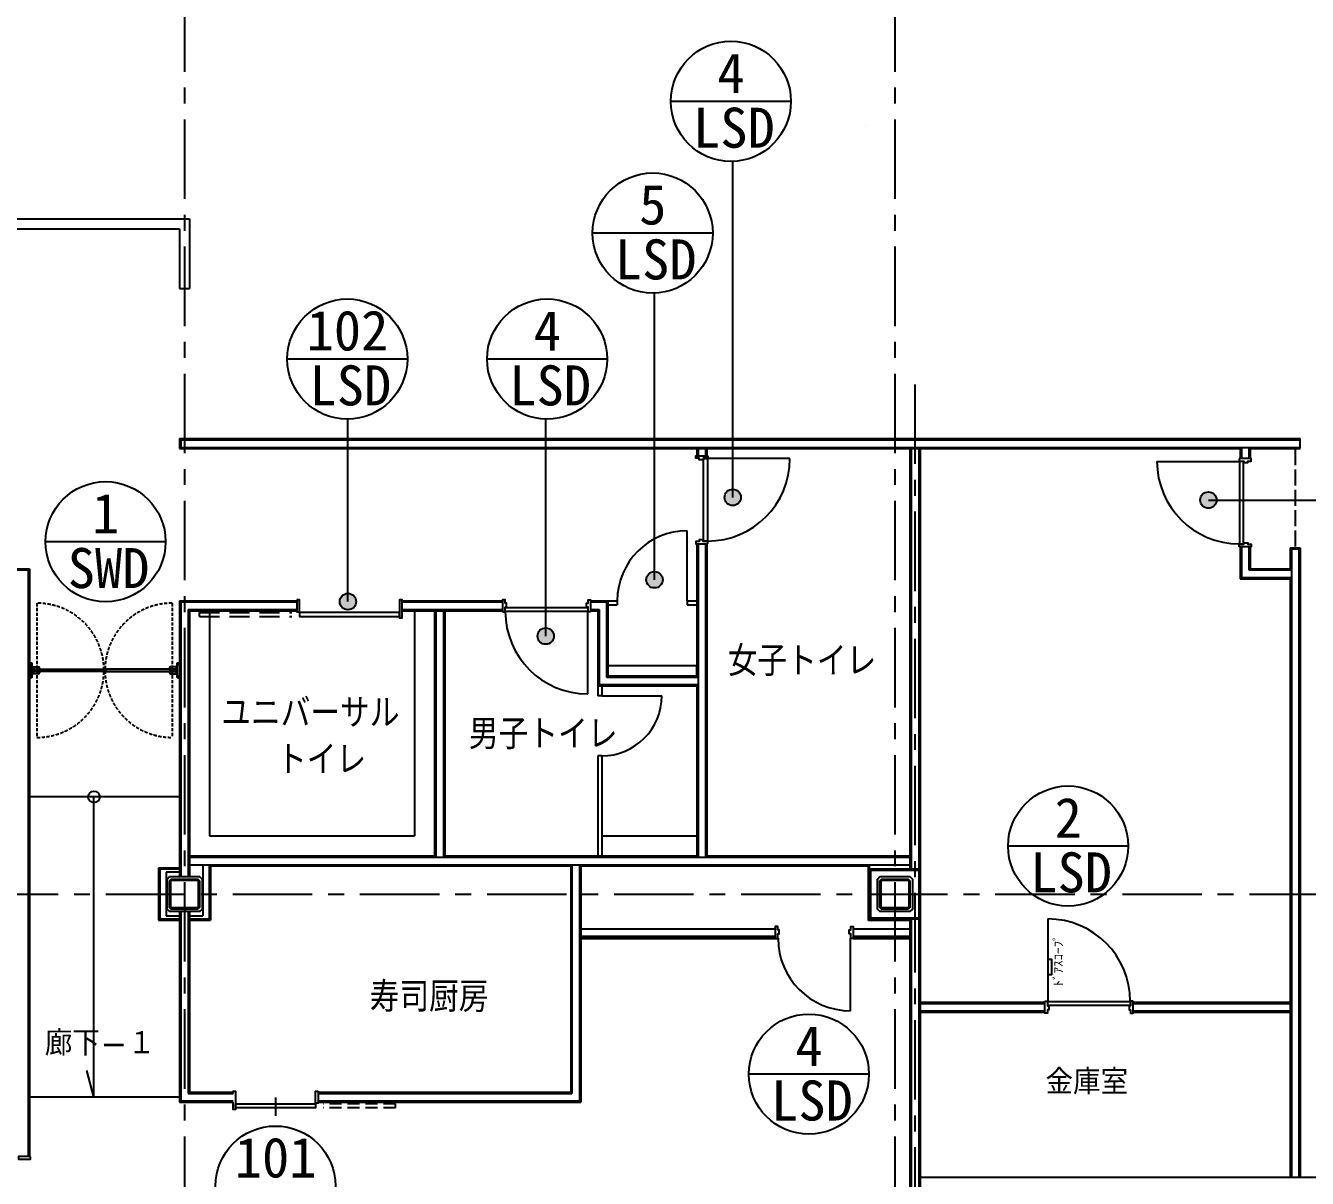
# Model space of a CAD drawing. Extents: x -119186 to 81197, y 1815 to 147180.
# Drawn here: x 22718 to 35528, y 29342 to 40858 of the extents above; entities that cross this region are included whole.
import ezdxf
from ezdxf.enums import TextEntityAlignment as Align

# ---------------------------------------------------------------- set-up
doc = ezdxf.new("R2010")
doc.units = 0
doc.header["$LTSCALE"] = 12.7
doc.header["$MEASUREMENT"] = 0
for name, pattern in [('CENTER', [2, 1.25, -0.25, 0.25, -0.25]), ('DASH_0', [8, 6.299213, -1.700787]), ('HIDDEN', [4.724409, 3.149606, -1.574803])]:
    doc.linetypes.add(name, pattern=pattern)
for name, color, linetype in [('01扉', 7, 'CONTINUOUS'), ('02壁', 7, 'CONTINUOUS'), ('50 zones', 3, 'CONTINUOUS'), ('80_SHELL_TEXT', 7, 'CONTINUOUS'), ('85 shell', 7, 'CONTINUOUS'), ('A_建具記号', 7, 'CONTINUOUS'), ('A_建築（下図）', 8, 'CONTINUOUS'), ('A_建築（什器）', 8, 'CONTINUOUS'), ('A_建築（建具）', 2, 'CONTINUOUS'), ('A_建築（新設・仕上げ）', 2, 'CONTINUOUS'), ('A_建築（軽鉄下地）', 8, 'CONTINUOUS'), ('A_通り芯', 8, 'CENTER'), ('冷設', 8, 'HIDDEN'), ('面積', 3, 'CONTINUOUS')]:
    doc.layers.add(name, color=color, linetype=linetype)
doc.styles.get("Standard").update_dxf_attribs({"font": 'txt', "bigfont": 'BIGFONT.SHX'})
doc.styles.add('ゴシック', font='MS Gothic.ttf', dxfattribs={"height": 4})

msp = doc.modelspace()

# ---------------------------------------------------------------- hatches: boundary and pattern name
at = {"layer": 'A_建具記号'}
h = msp.add_hatch(color=256, dxfattribs=at)
h.dxf.hatch_style = 1
h.paths.add_polyline_path([(29866.9, 36145.3, 1), (29703.2, 36145.3, 1)])
h = msp.add_hatch(color=256, dxfattribs=at)
h.dxf.hatch_style = 1
h.paths.add_polyline_path([(34621.4, 36118.4, 1), (34457.7, 36118.4, 1)])
h = msp.add_hatch(color=256, dxfattribs=at)
h.dxf.hatch_style = 1
h.paths.add_polyline_path([(29085.2, 35322, 1), (28921.5, 35322, 1)])
h = msp.add_hatch(color=256, dxfattribs=at)
h.dxf.hatch_style = 1
h.paths.add_polyline_path([(26021.5, 35103.8, 1), (25857.8, 35103.8, 1)])
h = msp.add_hatch(color=256, dxfattribs=at)
h.dxf.hatch_style = 1
h.paths.add_polyline_path([(27998.4, 34759.2, 1), (27834.7, 34759.2, 1)])

# ---------------------------------------------------------------- linework, layer by layer
at = {"layer": '01扉', "color": 8}
for p, q in [((22781.2, 34382.7), (22781.2, 34452.7)), ((22781.2, 34452.7), (22846.2, 34452.7)), ((22846.2, 34382.7), (22781.2, 34382.7)), ((22785.2, 34382.7), (22785.2, 34452.7)), ((22791.2, 34423.3), (22791.2, 34412.1)), ((22792.6, 34419.7), (22791.2, 34420.7)), ((22791.2, 34418), (22791.4, 34417.9)), ((22791.2, 34417.4), (22791.4, 34417.6)), ((22791.2, 34414.7), (22792.6, 34415.7)), ((22793.7, 34419.7), (22792.6, 34419.7)), ((22792.6, 34415.7), (22792.6, 34419.7)), ((22793.7, 34415.7), (22792.6, 34415.7)), ((22800.2, 34424.1), (22793.6, 34424.1)), ((22800.2, 34411.3), (22793.6, 34411.3)), ((22793.7, 34422.4), (22793.7, 34413)), ((22800.2, 34422.9), (22794.2, 34422.9)), ((22800.2, 34412.5), (22794.2, 34412.5)), ((22805.7, 34429.3), (22797.2, 34429.3)), ((22797.2, 34428.3), (22805.7, 34428.3)), ((22797.2, 34407.1), (22805.7, 34407.1)), ((22805.7, 34406.1), (22797.2, 34406.1)), ((22800.2, 34428.2), (23501.2, 34428.2)), ((22800.2, 34428.2), (22800.2, 34407.2)), ((22800.2, 34427.4), (23500.4, 34427.4)), ((22800.2, 34424.1), (22800.2, 34422.9)), ((22800.2, 34412.5), (22800.2, 34411.3)), ((23500.4, 34408), (22800.2, 34408)), ((23501.2, 34407.2), (22800.2, 34407.2)), ((22856.2, 34442.7), (22856.2, 34428.2)), ((22856.2, 34407.2), (22856.2, 34392.7)), ((23500.4, 34420.7), (23488.9, 34420.7)), ((23488.9, 34414.7), (23488.9, 34420.7)), ((23488.9, 34414.7), (23500.4, 34414.7)), ((23500.4, 34418.5), (23493.2, 34418.5)), ((23493.2, 34416.9), (23493.2, 34418.5)), ((23493.2, 34417.7), (23501.2, 34417.7)), ((23501.2, 34417.7), (23493.2, 34417.7)), ((23493.2, 34416.9), (23500.4, 34416.9)), ((23500.4, 34427.4), (23500.4, 34418.5)), ((23500.4, 34416.9), (23500.4, 34408)), ((23501.2, 34428.2), (23501.2, 34417.7)), ((23501.2, 34417.7), (23501.2, 34407.2)), ((24212.2, 34428.2), (23511.2, 34428.2)), ((23511.2, 34428.2), (23511.2, 34417.7)), ((23519.2, 34417.7), (23511.2, 34417.7)), ((23511.2, 34417.7), (23519.2, 34417.7)), ((23511.2, 34417.7), (23511.2, 34407.2)), ((23511.2, 34407.2), (24212.2, 34407.2)), ((24212.2, 34427.4), (23512, 34427.4)), ((23512, 34427.4), (23512, 34418.5)), ((23512, 34420.7), (23523.5, 34420.7)), ((23512, 34418.5), (23519.2, 34418.5)), ((23519.2, 34416.9), (23512, 34416.9)), ((23512, 34416.9), (23512, 34408)), ((23523.5, 34414.7), (23512, 34414.7)), ((23512, 34408), (24212.2, 34408)), ((23519.2, 34416.9), (23519.2, 34418.5)), ((23523.5, 34414.7), (23523.5, 34420.7)), ((24156.2, 34442.7), (24156.2, 34428.2)), ((24156.2, 34407.2), (24156.2, 34392.7)), ((24231.2, 34452.7), (24166.2, 34452.7)), ((24166.2, 34382.7), (24231.2, 34382.7)), ((24206.7, 34429.3), (24215.2, 34429.3)), ((24215.2, 34428.3), (24206.7, 34428.3)), ((24215.2, 34407.1), (24206.7, 34407.1)), ((24206.7, 34406.1), (24215.2, 34406.1)), ((24212.2, 34428.2), (24212.2, 34407.2)), ((24212.2, 34424.1), (24218.7, 34424.1)), ((24212.2, 34424.1), (24212.2, 34422.9)), ((24212.2, 34422.9), (24218.2, 34422.9)), ((24212.2, 34412.5), (24212.2, 34411.3)), ((24212.2, 34412.5), (24218.2, 34412.5)), ((24212.2, 34411.3), (24218.7, 34411.3)), ((24218.7, 34422.4), (24218.7, 34413)), ((24218.7, 34419.7), (24219.8, 34419.7)), ((24218.7, 34415.7), (24219.8, 34415.7)), ((24219.8, 34419.7), (24221.2, 34420.7)), ((24219.8, 34415.7), (24219.8, 34419.7)), ((24221.2, 34414.7), (24219.8, 34415.7)), ((24221.1, 34418), (24220.9, 34417.9)), ((24221.1, 34417.4), (24220.9, 34417.6)), ((24221.2, 34423.3), (24221.2, 34412.1)), ((24227.2, 34382.7), (24227.2, 34452.7)), ((24231.2, 34382.7), (24231.2, 34452.7))]:
    msp.add_line(p, q, dxfattribs=at)
at = {"layer": '01扉', "color": 8, "linetype": 'HIDDEN', "ltscale": 0.75}
for p, q in [((22856.2, 34428.2), (22856.2, 34407.2)), ((24156.2, 34428.2), (24156.2, 34407.2))]:
    msp.add_line(p, q, dxfattribs=at)
for centre, radius in [((22830.7, 34417.7), 6.5), ((22830.7, 34417.7), 5), ((24181.7, 34417.7), 6.5), ((24181.7, 34417.7), 5)]:
    msp.add_circle(centre, radius, dxfattribs=at)
at = {"layer": '01扉', "color": 8}
for centre, radius, start, end in [((22797.2, 34423.3), 6, 90, 180), ((22791.4, 34418.2), 0.2, 180, 225.03878), ((22791.4, 34417.3), 0.2, 134.96122, 180), ((22797.2, 34412.1), 6, 180, 270), ((22791.3, 34417.7), 0.2, 359.99998, 45.15138), ((22791.3, 34417.7), 0.2, 314.84862, 0.00002), ((22793.6, 34425.1), 1, 153.25632, 270), ((22793.6, 34410.3), 1, 90, 206.74368), ((22797.2, 34423.3), 5, 90, 153.25632), ((22797.2, 34412.1), 5, 206.74368, 270), ((22794.2, 34422.4), 0.5, 90, 180), ((22794.2, 34413), 0.5, 180, 270), ((22805.7, 34428.8), 0.5, 270, 90), ((22805.7, 34406.6), 0.5, 270, 90), ((22846.2, 34442.7), 10, 0, 90), ((22846.2, 34392.7), 10, 270, 0), ((24166.2, 34442.7), 10, 90, 180), ((24166.2, 34392.7), 10, 180, 270), ((24206.7, 34428.8), 0.5, 90, 270), ((24206.7, 34406.6), 0.5, 90, 270), ((24215.2, 34423.3), 6, 0, 90), ((24215.2, 34423.3), 5, 26.74368, 90), ((24215.2, 34412.1), 6, 270, 0), ((24215.2, 34412.1), 5, 270, 333.25632), ((24218.2, 34422.4), 0.5, 0, 90), ((24218.2, 34413), 0.5, 270, 0), ((24218.7, 34425.1), 1, 270, 26.74368), ((24218.7, 34410.3), 1, 333.25632, 90), ((24221.1, 34417.7), 0.2, 134.84862, 180.00002), ((24221.1, 34417.7), 0.2, 179.99998, 225.15138), ((24221, 34418.2), 0.2, 314.96122, 0), ((24221, 34417.3), 0.2, 360, 45.03878)]:
    msp.add_arc(centre, radius, start, end, dxfattribs=at)
at = {"layer": '02壁', "color": 8}
for points in [[(22756.2, 34347.2, 0.4142136), (22758.2, 34345.2), (22779.2, 34345.2, 0.4142136), (22781.2, 34347.2), (22781.2, 34488.2, 0.4142136), (22779.2, 34490.2), (22758.2, 34490.2, 0.4142136), (22756.2, 34488.2), (22756.2, 34470.2), (22757.8, 34470.2), (22757.8, 34488.6), (22779.6, 34488.6), (22779.6, 34346.8), (22757.8, 34346.8), (22757.8, 34365.2), (22756.2, 34365.2)], [(24256.2, 34347.2, -0.4142136), (24254.2, 34345.2), (24233.2, 34345.2, -0.4142136), (24231.2, 34347.2), (24231.2, 34488.2, -0.4142136), (24233.2, 34490.2), (24254.2, 34490.2, -0.4142136), (24256.2, 34488.2), (24256.2, 34470.2), (24254.6, 34470.2), (24254.6, 34488.6), (24232.8, 34488.6), (24232.8, 34346.8), (24254.6, 34346.8), (24254.6, 34365.2), (24256.2, 34365.2)]]:
    msp.add_lwpolyline(points, format="xyb", close=True, dxfattribs=at)
at = {"layer": '50 zones', "color": 8, "linetype": 'DASH_0', "ltscale": 2}
msp.add_lwpolyline([(35406.2, 36628.1), (35406.2, 35642.6)], dxfattribs=at)
at = {"layer": '85 shell', "color": 8}
msp.add_lwpolyline([(28536.2, 34362.6), (29426.2, 34362.6), (29426.2, 34462.6), (28536.2, 34462.6)], close=True, dxfattribs=at)
at = {"layer": 'A_建具記号'}
for p, q in [((30366.6, 40101.9), (29166.6, 40101.9)), ((29785, 36145.3), (29785, 39502.2)), ((29584.9, 38786), (28384.9, 38786)), ((29003.3, 35322), (29003.3, 38186.3)), ((26533.3, 37527.4), (25333.3, 37527.4)), ((28530.2, 37527.4), (27330.2, 37527.4)), ((25939.6, 35103.8), (25939.6, 36927.5)), ((27916.5, 34759.2), (27916.5, 36927.6)), ((34539.5, 36118.4), (36292.6, 36118.4)), ((24116.9, 35702.3), (22916.9, 35702.3)), ((33737.2, 32662.1), (32537.2, 32662.1)), ((31146.3, 30383.2), (29946.3, 30383.2))]:
    msp.add_line(p, q, dxfattribs=at)
for centre, radius in [((29766.6, 40101.9), 600), ((28984.9, 38786), 600), ((25933.3, 37527.4), 600), ((27930.2, 37527.4), 600), ((23516.9, 35702.3), 600), ((29785, 36145.3), 81.9), ((34539.5, 36118.4), 81.9), ((29003.3, 35322), 81.9), ((25939.6, 35103.8), 81.9), ((27916.5, 34759.2), 81.9), ((33137.2, 32662.1), 600), ((30546.3, 30383.2), 600), ((25215.5, 29264.9), 600)]:
    msp.add_circle(centre, radius, dxfattribs=at)
at = {"layer": 'A_建築（下図）', "color": 8, "linetype": 'Continuous'}
for p, q in [((24256.2, 33152.6), (22741.4, 33152.6)), ((23401.2, 30152.6), (23401.2, 33152.6)), ((23401.2, 30152.6), (23329.7, 30418)), ((24256.2, 30152.6), (22741.4, 30152.6))]:
    msp.add_line(p, q, dxfattribs=at)
at = {"layer": 'A_建築（下図）', "color": 8}
for p, q in [((31153.7, 31930.1), (31153.7, 32435.1)), ((31153.7, 32435.1), (31658.7, 32435.1)), ((31166.2, 32422.6), (31646.2, 32422.6)), ((31166.2, 31942.6), (31166.2, 32422.6)), ((31646.2, 32422.6), (31646.2, 31942.6)), ((31658.7, 32435.1), (31658.7, 31930.1)), ((31658.7, 31930.1), (31153.7, 31930.1)), ((31646.2, 31942.6), (31166.2, 31942.6))]:
    msp.add_line(p, q, dxfattribs=at)
at = {"layer": 'A_建築（下図）', "color": 8, "flags": 128}
for points in [[(24156.2, 32357.6), (24456.2, 32357.6), (24481.2, 32332.6), (24481.2, 32032.6), (24456.2, 32007.6), (24156.2, 32007.6), (24131.2, 32032.6), (24131.2, 32332.6), (24156.2, 32357.6)], [(31256.2, 32357.6), (31556.2, 32357.6), (31581.2, 32332.6), (31581.2, 32032.6), (31556.2, 32007.6), (31256.2, 32007.6), (31231.2, 32032.6), (31231.2, 32332.6), (31256.2, 32357.6)]]:
    msp.add_lwpolyline(points, close=True, dxfattribs=at)
at = {"layer": 'A_建築（下図）', "color": 8, "linetype": 'Continuous', "flags": 128}
for points in [[(24439.2, 32032.6), (24173.2, 32032.6), (24156.2, 32049.6), (24156.2, 32315.6), (24173.2, 32332.6), (24439.2, 32332.6), (24456.2, 32315.6), (24456.2, 32049.6), (24439.2, 32032.6)], [(24439.2, 32044.6), (24173.2, 32044.6), (24168.2, 32049.6), (24168.2, 32315.6), (24173.2, 32320.6), (24439.2, 32320.6), (24444.2, 32315.6), (24444.2, 32049.6), (24439.2, 32044.6)], [(31539.2, 32032.6), (31273.2, 32032.6), (31256.2, 32049.6), (31256.2, 32315.6), (31273.2, 32332.6), (31539.2, 32332.6), (31556.2, 32315.6), (31556.2, 32049.6), (31539.2, 32032.6)], [(31539.2, 32044.6), (31273.2, 32044.6), (31268.2, 32049.6), (31268.2, 32315.6), (31273.2, 32320.6), (31539.2, 32320.6), (31544.2, 32315.6), (31544.2, 32049.6), (31539.2, 32044.6)]]:
    msp.add_lwpolyline(points, close=True, dxfattribs=at)
at = {"layer": 'A_建築（下図）', "color": 8, "linetype": 'Continuous'}
msp.add_circle((23401.2, 33152.6), 57.6, dxfattribs=at)
at = {"layer": 'A_建築（什器）', "color": 8}
for p, q in [((22293.7, 38929.7), (24356.2, 38929.7)), ((22293.7, 38829.7), (24256.2, 38829.7)), ((24256.2, 38829.7), (24256.2, 38232.6)), ((24356.2, 38929.7), (24356.2, 38232.6)), ((29331.2, 35112.6), (29331.2, 35812.6)), ((28536.2, 35112.6), (28631.2, 35112.6)), ((28631.2, 35112.6), (28631.2, 35072.6)), ((29331.2, 35112.6), (29426.2, 35112.6)), ((29331.2, 35112.6), (29331.2, 35072.6)), ((24556.2, 35012.6), (24556.2, 32762.6)), ((26606.2, 35012.6), (26606.2, 32762.6)), ((28536.2, 35072.6), (28631.2, 35072.6)), ((29331.2, 35072.6), (29426.2, 35072.6)), ((28436.2, 34262.6), (28436.2, 34162.6)), ((28476.2, 34262.6), (28476.2, 34162.6)), ((28476.2, 34162.6), (28436.2, 34162.6)), ((28476.2, 34162.6), (29076.2, 34162.6)), ((28436.2, 33562.6), (28436.2, 32562.6)), ((28476.2, 33562.6), (28436.2, 33562.6)), ((28476.2, 33562.6), (28476.2, 32562.6)), ((24556.2, 32762.6), (26606.2, 32762.6)), ((28476.2, 32762.6), (29426.2, 32762.6))]:
    msp.add_line(p, q, dxfattribs=at)
for centre, radius, start, end in [((29331.2, 35112.6), 700, 90, 180), ((28476.2, 34162.6), 600, 270, 0)]:
    msp.add_arc(centre, radius, start, end, dxfattribs=at)
at = {"layer": 'A_建築（建具）', "color": 8}
for p, q in [((30357.2, 36532.6), (29533.2, 36532.6)), ((34025.2, 36504.6), (34849.2, 36504.6)), ((24454.9, 34956.1), (24454.9, 34996.1)), ((28336.2, 34181.6), (28336.2, 35005.6)), ((32933.7, 31933.6), (32933.7, 31109.6)), ((30962, 31016.6), (30962, 31740.6)), ((25217, 30150.6), (25217, 29966.1)), ((26416.2, 30046.1), (26416.2, 30086.1))]:
    msp.add_line(p, q, dxfattribs=at)
at = {"layer": 'A_建築（建具）', "color": 8, "linetype": 'HIDDEN', "ltscale": 0.8}
for p, q in [((22830.7, 35088.2), (22830.7, 33747.2)), ((24181.7, 35088.2), (24181.7, 33747.2))]:
    msp.add_line(p, q, dxfattribs=at)
at = {"layer": 'A_建築（建具）', "color": 8, "linetype": 'HIDDEN', "ltscale": 5}
for p, q in [((24454.9, 34996.1), (25379.9, 34996.1)), ((24454.9, 34956.1), (25379.9, 34956.1))]:
    msp.add_line(p, q, dxfattribs=at)
at = {"layer": 'A_建築（建具）', "color": 8, "linetype": 'HIDDEN', "ltscale": 3}
for p, q in [((26416.2, 30086.1), (25691.2, 30086.1)), ((26416.2, 30046.1), (25691.2, 30046.1))]:
    msp.add_line(p, q, dxfattribs=at)
at = {"layer": 'A_建築（建具）', "color": 8}
for points in [[(29536.2, 36560.6), (29536.2, 36535.6), (29490.2, 36535.6), (29490.2, 36520.6), (29450.2, 36520.6), (29450.2, 36535.6), (29416.2, 36535.6), (29416.2, 36560.6), (29536.2, 36560.6)], [(34846.2, 36532.6), (34846.2, 36507.6), (34892.2, 36507.6), (34892.2, 36492.6), (34932.2, 36492.6), (34932.2, 36507.6), (34966.2, 36507.6), (34966.2, 36532.6), (34846.2, 36532.6)], [(29536.2, 35680.6), (29536.2, 35705.6), (29490.2, 35705.6), (29490.2, 35720.6), (29450.2, 35720.6), (29450.2, 35705.6), (29416.2, 35705.6), (29416.2, 35680.6), (29536.2, 35680.6)], [(34846.2, 35652.6), (34846.2, 35677.6), (34892.2, 35677.6), (34892.2, 35692.6), (34932.2, 35692.6), (34932.2, 35677.6), (34966.2, 35677.6), (34966.2, 35652.6), (34846.2, 35652.6)], [(26479.9, 35062.6), (26479.9, 35122.6), (26454.9, 35122.6), (26454.9, 34941.1), (26479.9, 34941.1), (26479.9, 35062.6)], [(27484.2, 35002.6), (27509.2, 35002.6), (27509.2, 35048.6), (27524.2, 35048.6), (27524.2, 35088.6), (27509.2, 35088.6), (27509.2, 35122.6), (27484.2, 35122.6), (27484.2, 35002.6)], [(28364.2, 35002.6), (28339.2, 35002.6), (28339.2, 35048.6), (28324.2, 35048.6), (28324.2, 35088.6), (28339.2, 35088.6), (28339.2, 35122.6), (28364.2, 35122.6), (28364.2, 35002.6)], [(30210, 31737.6), (30235, 31737.6), (30235, 31783.6), (30250, 31783.6), (30250, 31823.6), (30235, 31823.6), (30235, 31857.6), (30210, 31857.6), (30210, 31737.6)], [(30990, 31737.6), (30965, 31737.6), (30965, 31783.6), (30950, 31783.6), (30950, 31823.6), (30965, 31823.6), (30965, 31857.6), (30990, 31857.6), (30990, 31737.6)], [(32905.7, 31112.6), (32930.7, 31112.6), (32930.7, 31066.6), (32945.7, 31066.6), (32945.7, 31026.6), (32930.7, 31026.6), (32930.7, 30992.6), (32905.7, 30992.6), (32905.7, 31112.6)], [(33785.7, 31112.6), (33760.7, 31112.6), (33760.7, 31066.6), (33745.7, 31066.6), (33745.7, 31026.6), (33760.7, 31026.6), (33760.7, 30992.6), (33785.7, 30992.6), (33785.7, 31112.6)], [(24791.2, 30190.2), (24791.2, 30212.6), (24816.2, 30212.6), (24816.2, 30031.1), (24791.2, 30031.1), (24791.2, 30102.6)]]:
    msp.add_lwpolyline(points, dxfattribs=at)
for points in [[(29533.2, 36532.6), (29533.2, 35708.6), (29493.2, 35708.6), (29493.2, 36532.6)], [(34849.2, 36504.6), (34849.2, 35680.6), (34889.2, 35680.6), (34889.2, 36504.6)], [(25429.9, 35122.6), (25429.9, 35002.6), (25454.9, 35002.6), (25454.9, 35122.6)], [(25454.9, 34996.1), (25454.9, 34956.1), (26454.9, 34956.1), (26454.9, 34996.1)], [(28336.2, 35005.6), (27512.2, 35005.6), (27512.2, 35045.6), (28336.2, 35045.6)], [(32933.7, 31377.9), (32973.7, 31377.9), (32973.7, 31527.9), (32933.7, 31527.9)], [(32933.7, 31109.6), (33757.7, 31109.6), (33757.7, 31069.6), (32933.7, 31069.6)], [(25641.2, 30212.6), (25641.2, 30092.6), (25616.2, 30092.6), (25616.2, 30212.6)], [(25616.2, 30086.1), (25616.2, 30046.1), (24816.2, 30046.1), (24816.2, 30086.1)], [(22766.2, 29559.2), (22646.2, 29559.2), (22646.2, 29534.2), (22766.2, 29534.2)]]:
    msp.add_lwpolyline(points, close=True, dxfattribs=at)
for centre, radius, start, end in [((29533.2, 36532.6), 824, 270, 0), ((34849.2, 36504.6), 824, 180, 270), ((28336.2, 35005.6), 824, 180, 270), ((32933.7, 31109.6), 824, 0, 90), ((30962, 31740.6), 724, 180, 270)]:
    msp.add_arc(centre, radius, start, end, dxfattribs=at)
at = {"layer": 'A_建築（建具）', "color": 8, "linetype": 'HIDDEN', "ltscale": 0.8}
for centre, start, end in [((22830.7, 34417.7), 270, 90), ((24181.7, 34417.7), 90, 270)]:
    msp.add_arc(centre, 670.5, start, end, dxfattribs=at)
at = {"layer": 'A_建築（新設・仕上げ）', "color": 8}
for p, q in [((24256.2, 38232.6), (24356.2, 38232.6)), ((24256.2, 36732.6), (35456.2, 36732.6)), ((24256.2, 36732.6), (24256.2, 36632.6)), ((35456.2, 36632.6), (35456.2, 36732.6)), ((24256.2, 36632.6), (34856.2, 36632.6)), ((29426.2, 36632.6), (29426.2, 36560.6)), ((29526.2, 36632.6), (29526.2, 36560.6)), ((31556.2, 36632.6), (31556.2, 32435.1)), ((31658.7, 36632.6), (31658.7, 32435.1)), ((34856.2, 36632.6), (34856.2, 36532.6)), ((34956.2, 36632.6), (34956.2, 36532.6)), ((34956.2, 36632.6), (35456.2, 36632.6)), ((29426.2, 35680.6), (29426.2, 34362.6)), ((29526.2, 35680.6), (29526.2, 32562.6)), ((34856.2, 35652.6), (34856.2, 35332.6)), ((34956.2, 35652.6), (34956.2, 35432.6)), ((35356.2, 35642.6), (35356.2, 35432.6)), ((35356.2, 35642.6), (35456.2, 35642.6)), ((35456.2, 35642.6), (35456.2, 29352.6)), ((21493.7, 35432.6), (22756.2, 35432.6)), ((22756.2, 35432.6), (22756.2, 29559.2)), ((34956.2, 35432.6), (35356.2, 35432.6)), ((34856.2, 35332.6), (35356.2, 35332.6)), ((35356.2, 35332.6), (35356.2, 29352.6)), ((24256.2, 35112.6), (25429.9, 35112.6)), ((24256.2, 35112.6), (24256.2, 32357.6)), ((26479.9, 35112.6), (27484.2, 35112.6)), ((28364.2, 35112.6), (28536.2, 35112.6)), ((28536.2, 35112.6), (28536.2, 34362.6)), ((24356.2, 35012.6), (25429.9, 35012.6)), ((24356.2, 35012.6), (24356.2, 32357.6)), ((26479.9, 35012.6), (27484.2, 35012.6)), ((26806.2, 35012.6), (26806.2, 32562.6)), ((26906.2, 35012.6), (26906.2, 32562.6)), ((28364.2, 35012.6), (28436.2, 35012.6)), ((28436.2, 35012.6), (28436.2, 34262.6)), ((23501.2, 34417.7), (23511.2, 34417.7)), ((28536.2, 34362.6), (29426.2, 34362.6)), ((28436.2, 34262.6), (29426.2, 34262.6)), ((29426.2, 34262.6), (29426.2, 32562.6)), ((24356.2, 32562.6), (26806.2, 32562.6)), ((26906.2, 32562.6), (29426.2, 32562.6)), ((29526.2, 32562.6), (31556.2, 32562.6)), ((24046.2, 32442.6), (24046.2, 31922.6)), ((24256.2, 32442.6), (24046.2, 32442.6)), ((24566.2, 32475.1), (24566.2, 31922.6)), ((24566.2, 32462.6), (28166.2, 32462.6)), ((28166.2, 32462.6), (28166.2, 30202.6)), ((28268.7, 32462.6), (28268.7, 30102.6)), ((28268.7, 32462.6), (31141.2, 32462.6)), ((31141.2, 31917.6), (31141.2, 32475.1)), ((31153.7, 31930.1), (31153.7, 32475.1)), ((24046.2, 31922.6), (24256.2, 31922.6)), ((24256.2, 32007.6), (24256.2, 30102.6)), ((24356.2, 32007.6), (24356.2, 30202.6)), ((24356.2, 31922.6), (24566.2, 31922.6)), ((31556.2, 31930.1), (31556.2, 25082.6)), ((31658.7, 31930.1), (31658.7, 26852.6)), ((28268.7, 31747.6), (30210, 31747.6)), ((28268.7, 31737.6), (30210, 31737.6)), ((30990, 31747.6), (31556.2, 31747.6)), ((30990, 31737.6), (31556.2, 31737.6)), ((31658.7, 31102.6), (32905.7, 31102.6)), ((31658.7, 31002.6), (32905.7, 31002.6)), ((33785.7, 31102.6), (35356.2, 31102.6)), ((33785.7, 31002.6), (35356.2, 31002.6)), ((24356.2, 30202.6), (24791.2, 30202.6)), ((25641.2, 30202.6), (28166.2, 30202.6)), ((24256.2, 30102.6), (24791.2, 30102.6)), ((25641.2, 30102.6), (28268.7, 30102.6)), ((31658.7, 29352.6), (36322.9, 29352.6))]:
    msp.add_line(p, q, dxfattribs=at)
at = {"layer": 'A_建築（軽鉄下地）', "color": 8, "ltscale": 50}
for p, q in [((24268.7, 36720.1), (35456.2, 36720.1)), ((24268.7, 36720.1), (24268.7, 36645.1)), ((24268.7, 36645.1), (35456.2, 36645.1)), ((34868.7, 36645.1), (34868.7, 36532.6)), ((34943.7, 36645.1), (34943.7, 36532.6)), ((29438.7, 36632.6), (29438.7, 36560.6)), ((29513.7, 36632.6), (29513.7, 36560.6)), ((31568.7, 36632.6), (31568.7, 32435.1)), ((31643.7, 36632.6), (31643.7, 32435.1)), ((29438.7, 35680.6), (29438.7, 32550.1)), ((29513.7, 35680.6), (29513.7, 32550.1)), ((34868.7, 35652.6), (34868.7, 35345.1)), ((34943.7, 35652.6), (34943.7, 35420.1)), ((35368.7, 35630.1), (35368.7, 29352.6)), ((35368.7, 35630.1), (35443.7, 35630.1)), ((35443.7, 35630.1), (35443.7, 29352.6)), ((19606.2, 35420.1), (22743.7, 35420.1)), ((22743.7, 35420.1), (22743.7, 29559.2)), ((34943.7, 35420.1), (35368.7, 35420.1)), ((34868.7, 35345.1), (35368.7, 35345.1)), ((24268.7, 35100.1), (25429.9, 35100.1)), ((24268.7, 35100.1), (24268.7, 32357.6)), ((26479.9, 35100.1), (27484.2, 35100.1)), ((28364.2, 35100.1), (28523.7, 35100.1)), ((28523.7, 35100.1), (28523.7, 34350.1)), ((24343.7, 35025.1), (25429.9, 35025.1)), ((24343.7, 35025.1), (24343.7, 32357.6)), ((26479.9, 35025.1), (27484.2, 35025.1)), ((26818.7, 35012.6), (26818.7, 32550.1)), ((26893.7, 35012.6), (26893.7, 32550.1)), ((28364.2, 35025.1), (28448.7, 35025.1)), ((28448.7, 35025.1), (28448.7, 34275.1)), ((28523.7, 34350.1), (29438.7, 34350.1)), ((28448.7, 34275.1), (29438.7, 34275.1)), ((24356.2, 32550.1), (31556.2, 32550.1)), ((24058.7, 32430.1), (24058.7, 31935.1)), ((24256.2, 32430.1), (24058.7, 32430.1)), ((24356.2, 32475.1), (31556.2, 32475.1)), ((24488.7, 32475.1), (24488.7, 31965.1)), ((24553.7, 32475.1), (24553.7, 31935.1)), ((28178.7, 32475.1), (28178.7, 30190.1)), ((28253.7, 32475.1), (28253.7, 30115.1)), ((24123.7, 32400.1), (24123.7, 31965.1)), ((24256.2, 32400.1), (24123.7, 32400.1)), ((24058.7, 31935.1), (24256.2, 31935.1)), ((24123.7, 31965.1), (24256.2, 31965.1)), ((24268.7, 32007.6), (24268.7, 30115.1)), ((24343.7, 32007.6), (24343.7, 30190.1)), ((24356.2, 31965.1), (24488.7, 31965.1)), ((24356.2, 31935.1), (24553.7, 31935.1)), ((31568.7, 31930.1), (31568.7, 25082.6)), ((31643.7, 31930.1), (31643.7, 25082.6)), ((28268.7, 31835.1), (30210, 31835.1)), ((30990, 31835.1), (31556.2, 31835.1)), ((28268.7, 31760.1), (30210, 31760.1)), ((30990, 31760.1), (31556.2, 31760.1)), ((31658.7, 31090.1), (32905.7, 31090.1)), ((31658.7, 31015.1), (32905.7, 31015.1)), ((33785.7, 31090.1), (35356.2, 31090.1)), ((33785.7, 31015.1), (35356.2, 31015.1)), ((24268.7, 30115.1), (24791.2, 30115.1)), ((24343.7, 30190.1), (24791.2, 30190.1)), ((25641.2, 30190.1), (28178.7, 30190.1)), ((25641.2, 30115.1), (28253.7, 30115.1))]:
    msp.add_line(p, q, dxfattribs=at)
at = {"layer": 'A_通り芯', "color": 8, "ltscale": 50}
for p, q in [((24306.2, 51351), (24306.2, 14056.3)), ((31406.2, 51351), (31406.2, 14056.3)), ((31606.2, 37272.9), (31606.2, 14056.3)), ((15899.3, 32182.6), (73034.1, 32182.6))]:
    msp.add_line(p, q, dxfattribs=at)
at = {"layer": '面積', "color": 8}
for p, q in [((31556.2, 31917.6), (31141.2, 31917.6)), ((31556.2, 31930.1), (31153.7, 31930.1))]:
    msp.add_line(p, q, dxfattribs=at)

# ---------------------------------------------------------------- texts
at = {"layer": '80_SHELL_TEXT', "color": 8, "width": 0.9}
for s, p in [('女子トイレ', (29735, 34660.6)), ('ユニバーサル', (24672.7, 34140.9)), ('男子トイレ', (27148.6, 33929.9)), ('トイレ', (25230.7, 33675.3)), ('寿司厨房', (26156.5, 31304.9))]:
    msp.add_text(s, height=300, dxfattribs=at).set_placement(p, align=Align.TOP_LEFT)
at = {"layer": '80_SHELL_TEXT', "color": 8}
for s, p in [('廊下-１', (22909.8, 30818.3)), ('金庫室', (32911.6, 30430.7))]:
    msp.add_text(s, height=250, dxfattribs=at).set_placement(p, align=Align.TOP_LEFT)
at = {"layer": 'A_建具記号', "style": 'ゴシック'}
for s, p in [('4', (29767.8, 40384.1)), ('LSD', (29797, 39838.5)), ('5', (28986.1, 39068.2)), ('LSD', (29015.3, 38522.6)), ('102', (25934.6, 37809.7)), ('4', (27931.4, 37809.7)), ('LSD', (25963.8, 37264.1)), ('LSD', (27960.6, 37264.1)), ('1', (23518.1, 35984.6)), ('SWD', (23547.3, 35439)), ('2', (33138.4, 32944.3)), ('LSD', (33167.6, 32398.7)), ('4', (30547.5, 30665.4)), ('LSD', (30576.7, 30119.8)), ('101', (25216.7, 29547.2))]:
    msp.add_text(s, height=400, dxfattribs=at).set_placement(p, align=Align.MIDDLE)
at = {"layer": 'A_建築（建具）', "color": 8}
msp.add_text('ﾄﾞｱｽｺｰﾌﾟ', height=100, rotation=90, dxfattribs=at).set_placement((32992.1, 31258.9), align=Align.TOP_LEFT)
at = {"layer": '冷設', "color": 8, "ltscale": 3, "flags": 1}
for tag, s in [('______', ''), ('____', ''), ('__', 'H')]:
    msp.add_attdef(tag, (31115.9, 39858.9), s, height=0.18, rotation=90, dxfattribs=at)

doc.saveas('drawing.dxf')
